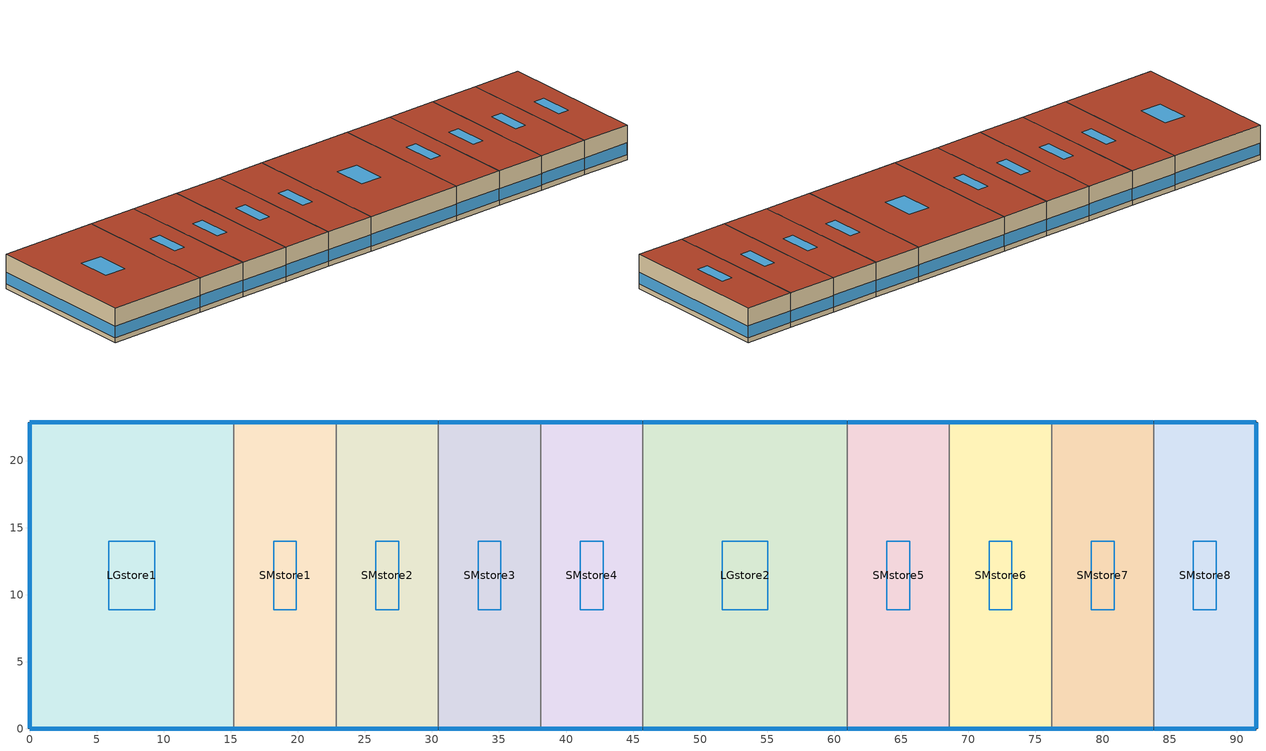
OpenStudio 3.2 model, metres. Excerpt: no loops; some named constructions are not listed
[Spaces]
SMstore2
 floor foundation (BTAP-Grnd-Floor-Mass:U-0.757_std): 30.48,22.86 30.48,0 22.86,0 22.86,22.86 z0
 wall outside: 22.86,0 30.48,0 / 30.48,22.86 22.86,22.86 z0:5.18
 wall to SMstore3: 30.48,0 30.48,22.86 z0:5.18
 wall to SMstore1: 22.86,22.86 22.86,0 z0:5.18
 window (BTAP-Ext-FixedWindow:U=0.220 SHGC=0.600): 22.89,0 30.45,0 / 30.45,22.86 22.89,22.86 z0.76:2.5
 roof outside: 30.48,0 30.48,22.86 22.86,22.86 22.86,0 z5.18
 skylight (BTAP-Ext-Skylights:U=0.220 SHGC=0.600): 27.52,8.87 27.52,13.99 25.82,13.99 25.82,8.87 z5.18
SMstore7
 floor foundation (BTAP-Grnd-Floor-Mass:U-0.757_std): 83.82,22.86 83.82,0 76.2,0 76.2,22.86 z0
 wall outside: 76.2,0 83.82,0 / 83.82,22.86 76.2,22.86 z0:5.18
 wall to SMstore6: 76.2,22.86 76.2,0 z0:5.18
 wall to SMstore8: 83.82,0 83.82,22.86 z0:5.18
 window (BTAP-Ext-FixedWindow:U=0.220 SHGC=0.600): 76.23,0 83.79,0 / 83.79,22.86 76.23,22.86 z0.76:2.5
 roof outside: 83.82,0 83.82,22.86 76.2,22.86 76.2,0 z5.18
 skylight (BTAP-Ext-Skylights:U=0.220 SHGC=0.600): 80.86,8.87 80.86,13.99 79.16,13.99 79.16,8.87 z5.18
SMstore3
 floor foundation (BTAP-Grnd-Floor-Mass:U-0.757_std): 38.1,22.86 38.1,0 30.48,0 30.48,22.86 z0
 wall outside: 30.48,0 38.1,0 / 38.1,22.86 30.48,22.86 z0:5.18
 wall to SMstore4: 38.1,0 38.1,22.86 z0:5.18
 window (BTAP-Ext-FixedWindow:U=0.220 SHGC=0.600): 30.51,0 38.07,0 / 38.07,22.86 30.51,22.86 z0.76:2.5
 roof outside: 38.1,0 38.1,22.86 30.48,22.86 30.48,0 z5.18
 skylight (BTAP-Ext-Skylights:U=0.220 SHGC=0.600): 35.14,8.87 35.14,13.99 33.44,13.99 33.44,8.87 z5.18
SMstore1
 floor foundation (BTAP-Grnd-Floor-Mass:U-0.757_std): 22.86,22.86 22.86,0 15.24,0 15.24,22.86 z0
 wall outside: 15.24,0 22.86,0 / 22.86,22.86 15.24,22.86 z0:5.18
 wall to LGstore1: 15.24,22.86 15.24,0 z0:5.18
 window (BTAP-Ext-FixedWindow:U=0.220 SHGC=0.600): 15.27,0 22.83,0 / 22.83,22.86 15.27,22.86 z0.76:2.5
 roof outside: 22.86,0 22.86,22.86 15.24,22.86 15.24,0 z5.18
 skylight (BTAP-Ext-Skylights:U=0.220 SHGC=0.600): 19.9,8.87 19.9,13.99 18.2,13.99 18.2,8.87 z5.18
LGstore2
 floor foundation (BTAP-Grnd-Floor-Mass:U-0.757_std): 60.96,22.86 60.96,0 45.72,0 45.72,22.86 z0
 wall outside: 45.72,0 60.96,0 / 60.96,22.86 45.72,22.86 z0:5.18
 wall to SMstore5: 60.96,0 60.96,22.86 z0:5.18
 wall to SMstore4: 45.72,22.86 45.72,0 z0:5.18
 window (BTAP-Ext-FixedWindow:U=0.220 SHGC=0.600): 45.75,0 60.93,0 / 60.93,22.86 45.75,22.86 z0.76:2.49
 roof outside: 60.96,0 60.96,22.86 45.72,22.86 45.72,0 z5.18
 skylight (BTAP-Ext-Skylights:U=0.220 SHGC=0.600): 55.04,8.87 55.04,13.99 51.64,13.99 51.64,8.87 z5.18
SMstore8
 floor foundation (BTAP-Grnd-Floor-Mass:U-0.757_std): 91.44,22.86 91.44,0 83.82,0 83.82,22.86 z0
 wall outside: 83.82,0 91.44,0 91.44,22.86 83.82,22.86 z0:5.18
 window (BTAP-Ext-FixedWindow:U=0.220 SHGC=0.600): 83.85,0 91.41,0 / 91.41,22.86 83.85,22.86 z0.76:2.5; 91.44,0.03 91.44,22.83 z0.76:2.49
 roof outside: 91.44,0 91.44,22.86 83.82,22.86 83.82,0 z5.18
 skylight (BTAP-Ext-Skylights:U=0.220 SHGC=0.600): 88.48,8.87 88.48,13.99 86.78,13.99 86.78,8.87 z5.18
SMstore5
 floor foundation (BTAP-Grnd-Floor-Mass:U-0.757_std): 68.58,22.86 68.58,0 60.96,0 60.96,22.86 z0
 wall outside: 60.96,0 68.58,0 / 68.58,22.86 60.96,22.86 z0:5.18
 wall to SMstore6: 68.58,0 68.58,22.86 z0:5.18
 window (BTAP-Ext-FixedWindow:U=0.220 SHGC=0.600): 60.99,0 68.55,0 / 68.55,22.86 60.99,22.86 z0.76:2.5
 roof outside: 68.58,0 68.58,22.86 60.96,22.86 60.96,0 z5.18
 skylight (BTAP-Ext-Skylights:U=0.220 SHGC=0.600): 65.62,8.87 65.62,13.99 63.92,13.99 63.92,8.87 z5.18
SMstore4
 floor foundation (BTAP-Grnd-Floor-Mass:U-0.757_std): 45.72,22.86 45.72,0 38.1,0 38.1,22.86 z0
 wall outside: 38.1,0 45.72,0 / 45.72,22.86 38.1,22.86 z0:5.18
 window (BTAP-Ext-FixedWindow:U=0.220 SHGC=0.600): 38.13,0 45.69,0 / 45.69,22.86 38.13,22.86 z0.76:2.5
 roof outside: 45.72,0 45.72,22.86 38.1,22.86 38.1,0 z5.18
 skylight (BTAP-Ext-Skylights:U=0.220 SHGC=0.600): 42.76,8.87 42.76,13.99 41.06,13.99 41.06,8.87 z5.18
SMstore6
 floor foundation (BTAP-Grnd-Floor-Mass:U-0.757_std): 76.2,22.86 76.2,0 68.58,0 68.58,22.86 z0
 wall outside: 68.58,0 76.2,0 / 76.2,22.86 68.58,22.86 z0:5.18
 window (BTAP-Ext-FixedWindow:U=0.220 SHGC=0.600): 68.61,0 76.17,0 / 76.17,22.86 68.61,22.86 z0.76:2.5
 roof outside: 76.2,0 76.2,22.86 68.58,22.86 68.58,0 z5.18
 skylight (BTAP-Ext-Skylights:U=0.220 SHGC=0.600): 73.24,8.87 73.24,13.99 71.54,13.99 71.54,8.87 z5.18
LGstore1
 floor foundation (BTAP-Grnd-Floor-Mass:U-0.757_std): 15.24,22.86 15.24,0 0,0 0,22.86 z0
 wall outside: 15.24,22.86 0,22.86 0,0 15.24,0 z0:5.18
 window (BTAP-Ext-FixedWindow:U=0.220 SHGC=0.600): 0.03,0 15.21,0 / 0,22.83 0,0.03 / 15.21,22.86 0.03,22.86 z0.76:2.49
 roof outside: 15.24,0 15.24,22.86 0,22.86 0,0 z5.18
 skylight (BTAP-Ext-Skylights:U=0.220 SHGC=0.600): 9.32,8.87 9.32,13.99 5.92,13.99 5.92,8.87 z5.18
[Schedule:Day]
Clothing Schedule Summer Clothes: 24, 0, 0.5
NECB-C-Occupancy Default|Wkdy Day: 8, 0, 0, 9, 0, 0.1, 10, 0, 0.2, 12, 0, 0.5, 16, 0, 0.7, 17, 0, 0.8, 18, 0, 0.7, 19, 0, 0.5, 21, 0, 0.3, 24, 0, 0
NECB-C-Occupancy Sat Day: 8, 0, 0, 9, 0, 0.1, 10, 0, 0.2, 11, 0, 0.5, 12, 0, 0.6, 13, 0, 0.8, 16, 0, 0.9, 17, 0, 0.8, 18, 0, 0.7, 19, 0, 0.5, 21, 0, 0.2, 24, 0, 0
NECB-C-Occupancy Sun|Hol Day: 8, 0, 0, 9, 0, 0.1, 10, 0, 0.2, 11, 0, 0.5, 12, 0, 0.6, 13, 0, 0.8, 16, 0, 0.9, 17, 0, 0.8, 18, 0, 0.7, 19, 0, 0.5, 24, 0, 0
NECB-C-Occupancy-NECB-C-Lighting-0.0-0.0-0.67-Default|Wkdy-Light Day; NECB-C-Occupancy-NECB-C-Lighting-0.0-0.0-0.67-Sat-Light Day; NECB-C-Electric-Equipment Default|Wkdy Day; NECB-C-Electric-Equipment Sat Day: 8, 0, 0.05, 9, 0, 0.5, 19, 0, 0.9, 20, 0, 0.6, 21, 0, 0.5, 24, 0, 0.05
NECB-C-Occupancy-NECB-C-Lighting-0.0-0.0-0.67-Sun|Hol-Light Day; NECB-C-Electric-Equipment Sun|Hol Day: 8, 0, 0.05, 9, 0, 0.5, 19, 0, 0.9, 24, 0, 0.05
NECB-C-Thermostat Setpoint-Heating Default|Wkdy Day; NECB-C-Thermostat Setpoint-Heating Sat Day: 7, 0, 18, 8, 0, 20, 21, 0, 22, 24, 0, 18
NECB-C-Thermostat Setpoint-Heating Sun|Hol Day: 9, 0, 18, 10, 0, 20, 19, 0, 22, 24, 0, 18
NECB-C-Thermostat Setpoint-Cooling Default|Wkdy Day; NECB-C-Thermostat Setpoint-Cooling Sat Day: 7, 0, 35, 21, 0, 24, 24, 0, 35
NECB-C-Thermostat Setpoint-Cooling Sun|Hol Day: 7, 0, 35, 19, 0, 24, 24, 0, 35
NECB-C-Service Water Heating Default|Wkdy Day: 8, 0, 0.05, 9, 0, 0.1, 10, 0, 0.2, 11, 0, 0.3, 12, 0, 0.4, 16, 0, 0.8, 17, 0, 0.6, 18, 0, 0.4, 19, 0, 0.3, 21, 0, 0.2, 24, 0, 0.05
NECB-C-Service Water Heating Sat Day: 8, 0, 0.05, 9, 0, 0.1, 10, 0, 0.2, 11, 0, 0.3, 12, 0, 0.5, 16, 0, 0.9, 17, 0, 0.7, 18, 0, 0.5, 19, 0, 0.3, 21, 0, 0.2, 24, 0, 0.05
NECB-C-Service Water Heating Sun|Hol Day: 8, 0, 0.05, 9, 0, 0.1, 10, 0, 0.2, 11, 0, 0.3, 12, 0, 0.5, 17, 0, 0.9, 18, 0, 0.5, 19, 0, 0.3, 24, 0, 0.05
Schedule Day 8; Schedule Day 11; Schedule Day 14; Schedule Day 17; Schedule Day 20; Schedule Day 23; Schedule Day 26; Schedule Day 29; Schedule Day 32: 24, 0, 0.2
Schedule Day 9; Schedule Day 12; Schedule Day 15; Schedule Day 18; Schedule Day 21; Schedule Day 24; Schedule Day 27; Schedule Day 30; Schedule Day 33: 24, 0, 0.05
Schedule Day 13; Schedule Day 16; Schedule Day 19; Schedule Day 22; Schedule Day 25; Schedule Day 28; Schedule Day 31; Schedule Day 34: 24, 0, 60
sys_3|mixed|shr>none|sc>ashp|sh>ashp|ssf>cv|zh>b-e|zc>none|srf>none| Occ Sch Sunday; sys_3|mixed|shr>none|sc>ashp|sh>ashp|ssf>cv|zh>b-e|zc>none|srf>none| 1 Occ Sch Sunday; sys_3|mixed|shr>none|sc>ashp|sh>ashp|ssf>cv|zh>b-e|zc>none|srf>none| 2 Occ Sch Sunday: 9, 0, 0, 19, 0, 1, 24, 0, 0
